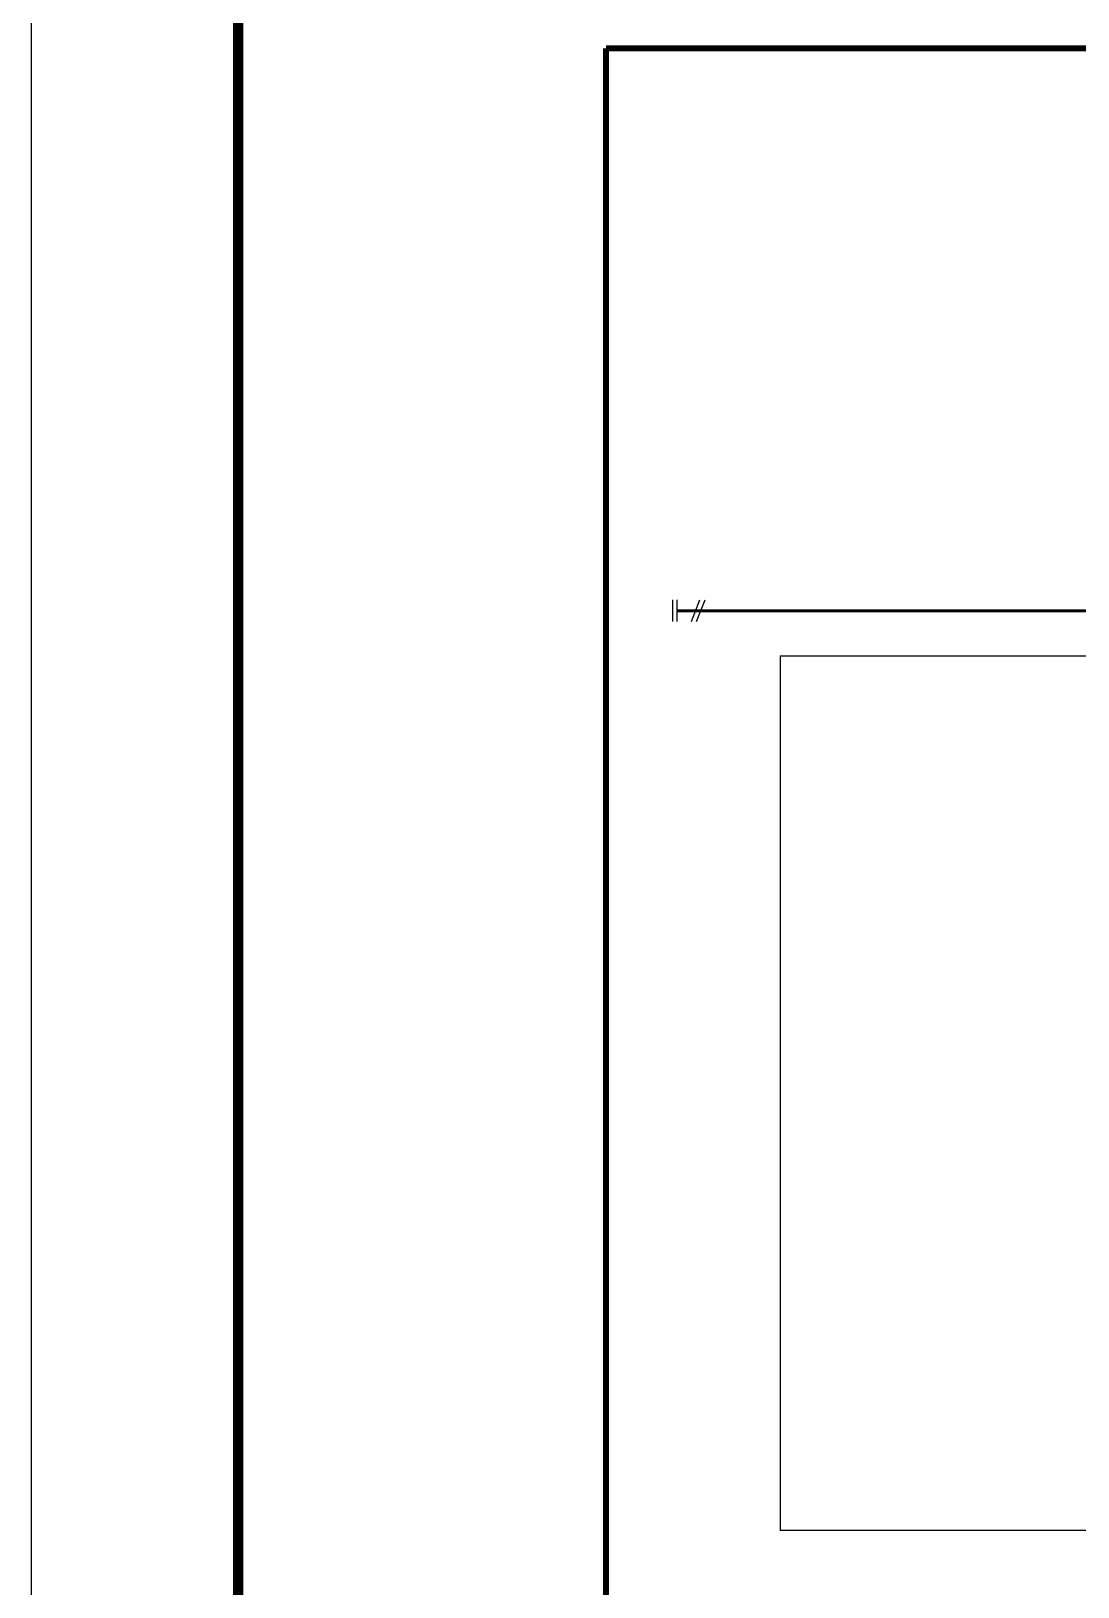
# Model space of a CAD drawing. Header units: millimetres. Extents: x 420413 to 457232, y -109 to 25896.
# Drawn here: x 420413 to 427054, y 6467 to 16336 of the extents above; entities that cross this region are included whole.
import ezdxf

# ---------------------------------------------------------------- set-up
doc = ezdxf.new("R2010")
doc.units = ezdxf.units.MM
doc.header["$LTSCALE"] = 50
doc.header["$MEASUREMENT"] = 0
doc.layers.get('0').update_dxf_attribs({"linetype": 'CONTINUOUS'})
doc.layers.add('001dmp-FORM', color=253, linetype='CONTINUOUS')
doc.layers.add('전력제어', color=3, linetype='CONTINUOUS')

# ---------------------------------------------------------------- blocks, each defined once
blk = doc.blocks.new('FORM_ELEC_SUKWOO$0$')
at = {"layer": '001dmp-FORM', "color": 30}
blk.add_lwpolyline([(161727, 114228), (0, 114228), (0, 0), (161727, 0)], close=True, dxfattribs=at)
at = {"layer": '001dmp-FORM', "const_width": 288}
blk.add_lwpolyline([(5769, 3846), (5769, 110382), (157881, 110382), (157881, 3846)], close=True, dxfattribs=at)
blk = doc.blocks.new('FORM_ELEC_SUKWOO')
at = {"layer": '001dmp-FORM'}
blk.add_blockref('FORM_ELEC_SUKWOO$0$', (12, -1), dxfattribs=at)

msp = doc.modelspace()

# ---------------------------------------------------------------- linework, layer by layer
at = {"color": 0}
for p, q in [((424484.3, 12590.1), (424484.3, 12728.2)), ((424511.5, 12590.1), (424511.5, 12728.2)), ((424602.2, 12590.1), (424656.5, 12728.2)), ((424634.5, 12590.1), (424688.8, 12728.2)), ((425166, 12372.8), (425166, 6824.4)), ((425166, 12372.8), (432864.3, 12372.8)), ((428273.2, 6824.4), (425166, 6824.4))]:
    msp.add_line(p, q, dxfattribs=at)
for points, const_width in [([(424060.9, 16227.6), (424060.9, 4563.1), (434592.3, 4563.1), (434592.3, 16227.6)], 38.5), ([(424060.9, 16227.6), (434592.3, 16227.6)], 38.5), ([(424060.9, 16227.6), (434592.3, 16227.6)], 38.5), ([(434135.7, 12659.2), (424511.5, 12659.2)], 18.8)]:
    msp.add_lwpolyline(points, dxfattribs=dict(at, const_width=const_width))

# ---------------------------------------------------------------- block references
at = {"layer": '전력제어', "color": 3, "ltscale": 100, "xscale": 0.2276575024957546, "yscale": 0.2276575024957546, "zscale": 0.2276575024957546}
msp.add_blockref('FORM_ELEC_SUKWOO', (420410.4, -109.1), dxfattribs=at)

doc.saveas('drawing.dxf')
